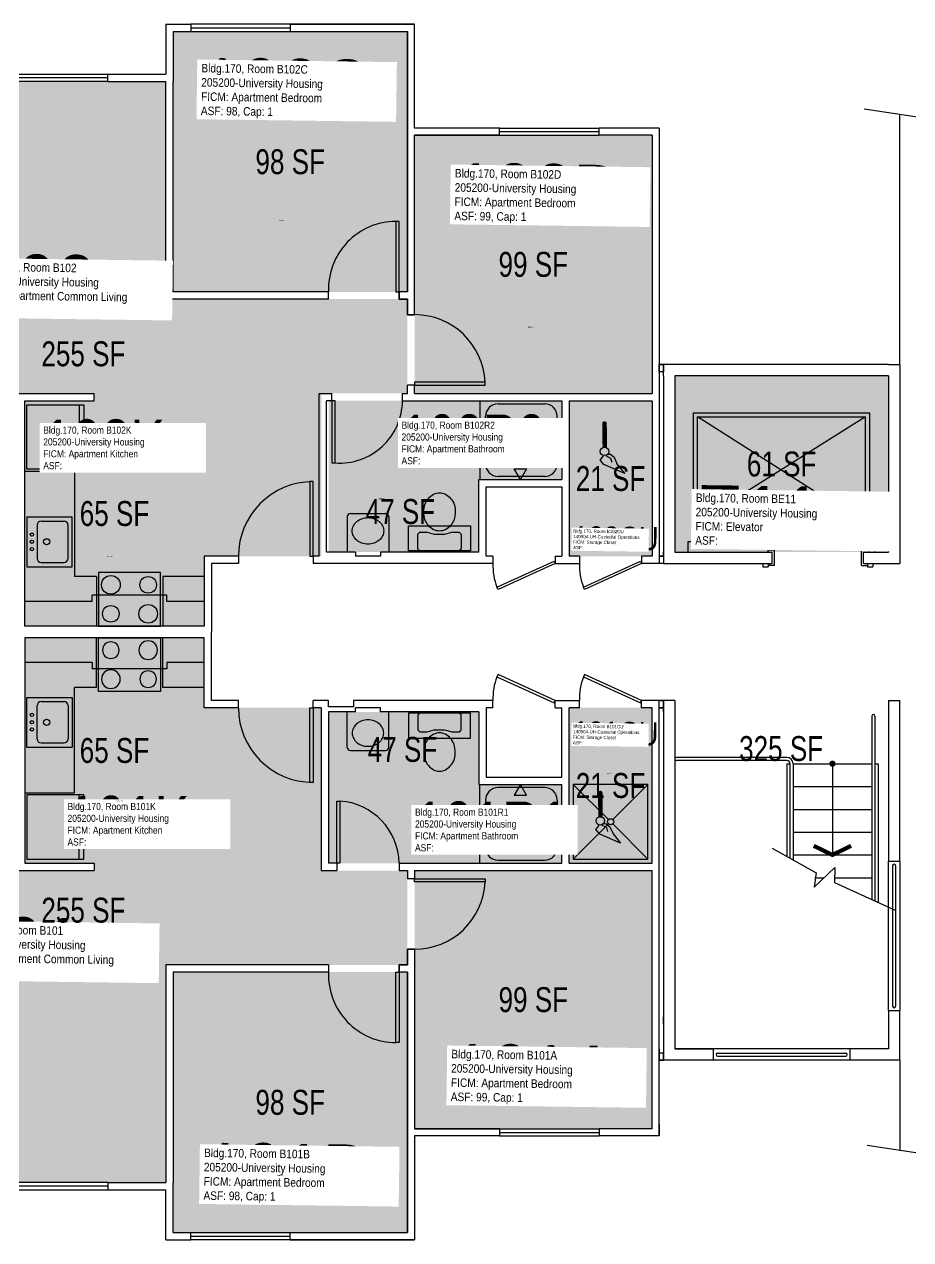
# Model space of a CAD drawing. Header units: inches. Extents: x -54 to 958, y -57 to 645.
# Drawn here: x 179 to 607, y 1 to 587 of the extents above; entities that cross this region are included whole.
import ezdxf
from ezdxf.enums import TextEntityAlignment as Align

# ---------------------------------------------------------------- set-up
doc = ezdxf.new("R2010")
doc.units = ezdxf.units.IN
doc.header["$LTSCALE"] = 10
doc.header["$MEASUREMENT"] = 0
doc.layers.get('0').update_dxf_attribs({"linetype": 'CONTINUOUS'})
for name, color, linetype in [('A-DOOR', 2, 'CONTINUOUS'), ('A-FLOR', 3, 'CONTINUOUS'), ('A-GLAZ', 1, 'CONTINUOUS'), ('A-IDEN-ICON', 4, 'CONTINUOUS'), ('A-IDEN-RNUM', 7, 'CONTINUOUS'), ('A-IDEN-SNUM', 4, 'CONTINUOUS'), ('A-IDEN-VNUM', 4, 'CONTINUOUS'), ('A-SITE', 3, 'CONTINUOUS'), ('A-WALL', 5, 'CONTINUOUS'), ('AREA-TEXT', 3, 'CONTINUOUS'), ('Rooms-Category-Color', 7, 'CONTINUOUS'), ('Rooms-College-Color', 7, 'CONTINUOUS'), ('Rooms-Department-Color', 7, 'CONTINUOUS'), ('Rooms-Division-Color', 7, 'CONTINUOUS'), ('Rooms-Information', 7, 'CONTINUOUS')]:
    doc.layers.add(name, color=color, linetype=linetype)
doc.styles.add('CP_AREA', font='arial.ttf', dxfattribs={"height": 15})
doc.styles.add('CP_ROOMSNUMBER', font='arial.ttf', dxfattribs={"height": 1})
doc.styles.add('CP_ROOMVNUMBER', font='arial.ttf', dxfattribs={"width": 0.85, "height": 0.075})

# ---------------------------------------------------------------- blocks, each defined once
blk = doc.blocks.new('U-C$0$RANGE')
at = {"color": 0}
for p, q in [((0, 15), (0, -15)), ((26, 15), (0, 15)), ((26, -15), (26, 15)), ((0, -15), (26, -15))]:
    blk.add_line(p, q, dxfattribs=at)
for centre, radius in [((6, 9), 4), ((20, 9), 4.5), ((6, -9), 4.5), ((20, -9), 4)]:
    blk.add_circle(centre, radius, dxfattribs=at)
blk = doc.blocks.new('U-C-FIRE$0$RANGE')
at = {"color": 0}
for p, q in [((0, 15), (0, -15)), ((26, 15), (0, 15)), ((26, -15), (26, 15)), ((0, -15), (26, -15))]:
    blk.add_line(p, q, dxfattribs=at)
for centre, radius in [((6, 9), 4), ((20, 9), 4.5), ((6, -9), 4.5), ((20, -9), 4)]:
    blk.add_circle(centre, radius, dxfattribs=at)
blk = doc.blocks.new('CPCUST')
at = {"color": 0, "linetype": 'ByBlock'}
for p, q in [((0.0262, -0.0408), (0.0446, -0.0406)), ((0.0297, -0.0341), (0.0376, -0.0302)), ((0.0376, -0.0302), (0.0533, -0.0324)), ((0.0446, -0.0406), (0.0543, -0.0505)), ((0.0533, -0.0324), (0.0745, -0.0479)), ((0.0171, -0.0639), (0.02, -0.0466)), ((0.0358, -0.0705), (0.0171, -0.0639)), ((0.1117, -0.0625), (0.0358, -0.0705)), ((0.0745, -0.0479), (0.1117, -0.0625))]:
    blk.add_line(p, q, dxfattribs=at)
at = {"color": 0, "linetype": 'ByBlock', "const_width": 0.0075}
blk.add_lwpolyline([(-0.0332, 0.0481, 1), (-0.0268, 0.0519, 1)], format="xyb", close=True, dxfattribs=at)
at = {"color": 0, "linetype": 'ByBlock', "const_width": 0.015}
blk.add_lwpolyline([(-0.03, 0.05), (0.01, -0.0193)], dxfattribs=at)
at = {"color": 0, "linetype": 'ByBlock'}
blk.add_circle((0.0158, -0.0313), 0.0141, dxfattribs=at)

msp = doc.modelspace()

# ---------------------------------------------------------------- hatches: boundary and pattern name
at = {"layer": 'Rooms-Category-Color', "true_color": 0x728ef3}
for points in [[(364.21, 458.24), (364.21, 583.74), (251.21, 583.74), (251.21, 458.24)], [(360.21, 409.24), (364.21, 409.24), (364.21, 413.24), (364.21, 454.74), (247.71, 454.74), (247.71, 559.74), (119.71, 559.74), (119.71, 454.74), (51.71, 454.74), (51.71, 409.24), (55.71, 409.24), (89.71, 409.24), (140.96, 409.24), (140.96, 405.74), (135.71, 405.74), (135.71, 296.99), (176.21, 296.99), (176.21, 405.74), (170.96, 405.74), (170.96, 409.24), (213.2, 409.24), (213.2, 405.74), (266.21, 405.74), (266.21, 330.79), (322.71, 330.74), (322.71, 409.24)], [(482.21, 409.24), (482.21, 533.74), (367.71, 533.74), (367.69, 409.24)], [(266.21, 405.74), (179.71, 405.74), (179.71, 296.99), (266.21, 296.99)], [(330.21, 405.74), (326.21, 405.74), (326.21, 332.74), (398.71, 332.74), (398.71, 367.74), (438.71, 367.74), (438.71, 405.74), (360.21, 405.74)], [(442.21, 405.74), (482.21, 405.74), (482.21, 330.74), (442.21, 330.74)], [(360.21, 179.24), (364.21, 179.24), (364.21, 175.24), (364.21, 133.74), (247.71, 133.74), (247.71, 28.74), (119.71, 28.74), (119.71, 133.74), (51.71, 133.74), (51.71, 179.24), (55.71, 179.24), (89.71, 179.24), (140.96, 179.24), (140.96, 182.74), (135.71, 182.74), (135.71, 291.49), (176.21, 291.49), (176.21, 182.74), (170.96, 182.74), (170.96, 179.24), (213.2, 179.24), (213.2, 182.74), (266.21, 182.74), (266.21, 257.69), (322.71, 257.74), (322.71, 179.24)], [(266.21, 182.74), (179.71, 182.74), (179.71, 291.49), (266.21, 291.49)], [(330.21, 182.74), (326.21, 182.74), (326.21, 255.74), (398.71, 255.74), (398.71, 220.74), (438.71, 220.74), (438.71, 182.74), (360.21, 182.74)], [(442.21, 257.74), (482.21, 257.74), (482.21, 182.74), (442.21, 182.74)], [(482.24, 54.74), (482.24, 179.24), (367.74, 179.24), (367.71, 54.74)], [(364.21, 4.74), (364.21, 130.24), (251.21, 130.24), (251.21, 4.74)]]:
    msp.add_hatch(color=171, dxfattribs=at).paths.add_polyline_path(points)
at = {"layer": 'Rooms-Category-Color', "true_color": 0xadadad}
msp.add_hatch(color=253, dxfattribs=at).paths.add_polyline_path([(493.21, 332.74), (596.21, 332.74), (596.21, 417.74), (493.21, 417.74)])
at = {"layer": 'Rooms-College-Color', "true_color": 0xadadad}
for points in [[(364.21, 458.24), (364.21, 583.74), (251.21, 583.74), (251.21, 458.24)], [(360.21, 409.24), (364.21, 409.24), (364.21, 413.24), (364.21, 454.74), (247.71, 454.74), (247.71, 559.74), (119.71, 559.74), (119.71, 454.74), (51.71, 454.74), (51.71, 409.24), (55.71, 409.24), (89.71, 409.24), (140.96, 409.24), (140.96, 405.74), (135.71, 405.74), (135.71, 296.99), (176.21, 296.99), (176.21, 405.74), (170.96, 405.74), (170.96, 409.24), (213.2, 409.24), (213.2, 405.74), (266.21, 405.74), (266.21, 330.79), (322.71, 330.74), (322.71, 409.24)], [(482.21, 409.24), (482.21, 533.74), (367.71, 533.74), (367.69, 409.24)], [(493.21, 332.74), (596.21, 332.74), (596.21, 417.74), (493.21, 417.74)], [(266.21, 405.74), (179.71, 405.74), (179.71, 296.99), (266.21, 296.99)], [(330.21, 405.74), (326.21, 405.74), (326.21, 332.74), (398.71, 332.74), (398.71, 367.74), (438.71, 367.74), (438.71, 405.74), (360.21, 405.74)], [(442.21, 405.74), (482.21, 405.74), (482.21, 330.74), (442.21, 330.74)], [(360.21, 179.24), (364.21, 179.24), (364.21, 175.24), (364.21, 133.74), (247.71, 133.74), (247.71, 28.74), (119.71, 28.74), (119.71, 133.74), (51.71, 133.74), (51.71, 179.24), (55.71, 179.24), (89.71, 179.24), (140.96, 179.24), (140.96, 182.74), (135.71, 182.74), (135.71, 291.49), (176.21, 291.49), (176.21, 182.74), (170.96, 182.74), (170.96, 179.24), (213.2, 179.24), (213.2, 182.74), (266.21, 182.74), (266.21, 257.69), (322.71, 257.74), (322.71, 179.24)], [(266.21, 182.74), (179.71, 182.74), (179.71, 291.49), (266.21, 291.49)], [(330.21, 182.74), (326.21, 182.74), (326.21, 255.74), (398.71, 255.74), (398.71, 220.74), (438.71, 220.74), (438.71, 182.74), (360.21, 182.74)], [(442.21, 257.74), (482.21, 257.74), (482.21, 182.74), (442.21, 182.74)], [(482.24, 54.74), (482.24, 179.24), (367.74, 179.24), (367.71, 54.74)], [(364.21, 4.74), (364.21, 130.24), (251.21, 130.24), (251.21, 4.74)]]:
    msp.add_hatch(color=253, dxfattribs=at).paths.add_polyline_path(points)
at = {"layer": 'Rooms-Department-Color', "true_color": 0x604aed}
for points in [[(364.21, 458.24), (364.21, 583.74), (251.21, 583.74), (251.21, 458.24)], [(360.21, 409.24), (364.21, 409.24), (364.21, 413.24), (364.21, 454.74), (247.71, 454.74), (247.71, 559.74), (119.71, 559.74), (119.71, 454.74), (51.71, 454.74), (51.71, 409.24), (55.71, 409.24), (89.71, 409.24), (140.96, 409.24), (140.96, 405.74), (135.71, 405.74), (135.71, 296.99), (176.21, 296.99), (176.21, 405.74), (170.96, 405.74), (170.96, 409.24), (213.2, 409.24), (213.2, 405.74), (266.21, 405.74), (266.21, 330.79), (322.71, 330.74), (322.71, 409.24)], [(482.21, 409.24), (482.21, 533.74), (367.71, 533.74), (367.69, 409.24)], [(266.21, 405.74), (179.71, 405.74), (179.71, 296.99), (266.21, 296.99)], [(330.21, 405.74), (326.21, 405.74), (326.21, 332.74), (398.71, 332.74), (398.71, 367.74), (438.71, 367.74), (438.71, 405.74), (360.21, 405.74)], [(442.21, 405.74), (482.21, 405.74), (482.21, 330.74), (442.21, 330.74)], [(360.21, 179.24), (364.21, 179.24), (364.21, 175.24), (364.21, 133.74), (247.71, 133.74), (247.71, 28.74), (119.71, 28.74), (119.71, 133.74), (51.71, 133.74), (51.71, 179.24), (55.71, 179.24), (89.71, 179.24), (140.96, 179.24), (140.96, 182.74), (135.71, 182.74), (135.71, 291.49), (176.21, 291.49), (176.21, 182.74), (170.96, 182.74), (170.96, 179.24), (213.2, 179.24), (213.2, 182.74), (266.21, 182.74), (266.21, 257.69), (322.71, 257.74), (322.71, 179.24)], [(266.21, 182.74), (179.71, 182.74), (179.71, 291.49), (266.21, 291.49)], [(330.21, 182.74), (326.21, 182.74), (326.21, 255.74), (398.71, 255.74), (398.71, 220.74), (438.71, 220.74), (438.71, 182.74), (360.21, 182.74)], [(442.21, 257.74), (482.21, 257.74), (482.21, 182.74), (442.21, 182.74)], [(482.24, 54.74), (482.24, 179.24), (367.74, 179.24), (367.71, 54.74)], [(364.21, 4.74), (364.21, 130.24), (251.21, 130.24), (251.21, 4.74)]]:
    msp.add_hatch(color=173, dxfattribs=at).paths.add_polyline_path(points)
at = {"layer": 'Rooms-Department-Color', "true_color": 0xacacac}
msp.add_hatch(color=253, dxfattribs=at).paths.add_polyline_path([(493.21, 332.74), (596.21, 332.74), (596.21, 417.74), (493.21, 417.74)])
at = {"layer": 'Rooms-Division-Color', "true_color": 0x604aed}
for points in [[(364.21, 458.24), (364.21, 583.74), (251.21, 583.74), (251.21, 458.24)], [(360.21, 409.24), (364.21, 409.24), (364.21, 413.24), (364.21, 454.74), (247.71, 454.74), (247.71, 559.74), (119.71, 559.74), (119.71, 454.74), (51.71, 454.74), (51.71, 409.24), (55.71, 409.24), (89.71, 409.24), (140.96, 409.24), (140.96, 405.74), (135.71, 405.74), (135.71, 296.99), (176.21, 296.99), (176.21, 405.74), (170.96, 405.74), (170.96, 409.24), (213.2, 409.24), (213.2, 405.74), (266.21, 405.74), (266.21, 330.79), (322.71, 330.74), (322.71, 409.24)], [(482.21, 409.24), (482.21, 533.74), (367.71, 533.74), (367.69, 409.24)], [(266.21, 405.74), (179.71, 405.74), (179.71, 296.99), (266.21, 296.99)], [(330.21, 405.74), (326.21, 405.74), (326.21, 332.74), (398.71, 332.74), (398.71, 367.74), (438.71, 367.74), (438.71, 405.74), (360.21, 405.74)], [(442.21, 405.74), (482.21, 405.74), (482.21, 330.74), (442.21, 330.74)], [(360.21, 179.24), (364.21, 179.24), (364.21, 175.24), (364.21, 133.74), (247.71, 133.74), (247.71, 28.74), (119.71, 28.74), (119.71, 133.74), (51.71, 133.74), (51.71, 179.24), (55.71, 179.24), (89.71, 179.24), (140.96, 179.24), (140.96, 182.74), (135.71, 182.74), (135.71, 291.49), (176.21, 291.49), (176.21, 182.74), (170.96, 182.74), (170.96, 179.24), (213.2, 179.24), (213.2, 182.74), (266.21, 182.74), (266.21, 257.69), (322.71, 257.74), (322.71, 179.24)], [(266.21, 182.74), (179.71, 182.74), (179.71, 291.49), (266.21, 291.49)], [(330.21, 182.74), (326.21, 182.74), (326.21, 255.74), (398.71, 255.74), (398.71, 220.74), (438.71, 220.74), (438.71, 182.74), (360.21, 182.74)], [(442.21, 257.74), (482.21, 257.74), (482.21, 182.74), (442.21, 182.74)], [(482.24, 54.74), (482.24, 179.24), (367.74, 179.24), (367.71, 54.74)], [(364.21, 4.74), (364.21, 130.24), (251.21, 130.24), (251.21, 4.74)]]:
    msp.add_hatch(color=173, dxfattribs=at).paths.add_polyline_path(points)
at = {"layer": 'Rooms-Division-Color', "true_color": 0xadadad}
msp.add_hatch(color=253, dxfattribs=at).paths.add_polyline_path([(493.21, 332.74), (596.21, 332.74), (596.21, 417.74), (493.21, 417.74)])

# ---------------------------------------------------------------- linework, layer by layer
for p, q in [((399.09, 405.74), (399.09, 367.74)), ((180.7, 403.74), (208.2, 403.74)), ((180.7, 372.74), (180.7, 403.74)), ((205.95, 403.74), (205.95, 372.74)), ((208.2, 403.74), (208.2, 372.74)), ((407.96, 404.24), (430.46, 404.24)), ((401.96, 375.24), (401.96, 398.24)), ((436.46, 375.24), (436.46, 398.24)), ((179.71, 371.74), (203.71, 371.74)), ((208.2, 372.74), (180.7, 372.74)), ((203.71, 371.74), (203.71, 320.99)), ((430.46, 369.24), (407.96, 369.24)), ((415.71, 372.94), (421.71, 372.94)), ((418.71, 367.74), (415.71, 372.94)), ((421.71, 372.94), (418.71, 367.74)), ((180.62, 349.74), (180.62, 325.74)), ((180.62, 349.74), (202.62, 349.74)), ((185.62, 345.74), (185.62, 329.74)), ((187.62, 347.74), (198.62, 347.74)), ((200.62, 329.74), (200.62, 345.74)), ((202.62, 325.74), (202.62, 349.74)), ((335.21, 349.87), (335.21, 332.74)), ((336.71, 351.37), (353.71, 351.37)), ((355.21, 349.87), (355.21, 332.74)), ((369.21, 341.37), (370.09, 342.24)), ((369.21, 334.37), (369.21, 341.37)), ((370.39, 342.37), (373.71, 342.37)), ((373.71, 342.37), (377.16, 341.38)), ((377.27, 341.37), (382.15, 341.37)), ((382.27, 341.38), (385.71, 342.37)), ((385.71, 342.37), (389.21, 342.37)), ((389.21, 342.37), (390.09, 341.49)), ((390.21, 341.19), (390.21, 334.54)), ((370.21, 333.37), (369.21, 334.37)), ((390.09, 334.24), (389.21, 333.37)), ((389.21, 333.37), (370.21, 333.37)), ((180.62, 325.74), (202.62, 325.74)), ((187.62, 327.74), (198.62, 327.74)), ((214.21, 320.99), (203.71, 320.99)), ((214.21, 320.99), (214.21, 296.99)), ((266.21, 320.99), (246.21, 320.99)), ((246.21, 320.99), (246.21, 296.99)), ((248.21, 311.99), (212.21, 311.99)), ((212.21, 308.99), (212.21, 311.99)), ((248.21, 308.99), (248.21, 311.99)), ((212.21, 308.99), (179.71, 308.99)), ((266.21, 308.99), (248.21, 308.99)), ((214.21, 267.49), (214.21, 291.49)), ((246.21, 267.49), (246.21, 291.49)), ((212.21, 279.49), (179.71, 279.49)), ((212.21, 279.49), (212.21, 276.49)), ((248.21, 276.49), (212.21, 276.49)), ((266.21, 279.49), (248.21, 279.49)), ((248.21, 279.49), (248.21, 276.49)), ((203.71, 216.74), (203.71, 267.49)), ((214.21, 267.49), (203.71, 267.49)), ((266.21, 267.49), (246.21, 267.49)), ((180.62, 238.74), (180.62, 262.74)), ((180.62, 262.74), (202.62, 262.74)), ((185.62, 242.74), (185.62, 258.74)), ((187.62, 260.74), (198.62, 260.74)), ((200.62, 258.74), (200.62, 242.74)), ((202.62, 262.74), (202.62, 238.74)), ((335.21, 238.62), (335.21, 255.74)), ((355.21, 238.62), (355.21, 255.74)), ((370.21, 255.12), (369.21, 254.12)), ((369.21, 254.12), (369.21, 247.12)), ((389.21, 255.12), (370.21, 255.12)), ((390.09, 254.24), (389.21, 255.12)), ((390.21, 247.29), (390.21, 253.94)), ((369.21, 247.12), (370.09, 246.24)), ((373.71, 246.12), (377.16, 247.1)), ((377.27, 247.12), (382.15, 247.12)), ((382.27, 247.1), (385.71, 246.12)), ((389.21, 246.12), (390.09, 246.99)), ((187.62, 240.74), (198.62, 240.74)), ((370.39, 246.12), (373.71, 246.12)), ((385.71, 246.12), (389.21, 246.12)), ((180.62, 238.74), (202.62, 238.74)), ((336.71, 237.12), (353.71, 237.12)), ((399.09, 182.74), (399.09, 220.74)), ((430.46, 219.24), (407.96, 219.24)), ((418.71, 220.74), (415.71, 215.55)), ((421.71, 215.55), (418.71, 220.74)), ((461.15, 203.8), (444.21, 220.74)), ((463.27, 203.8), (480.21, 220.74)), ((179.71, 216.74), (203.71, 216.74)), ((180.7, 215.74), (180.7, 184.74)), ((208.2, 215.74), (180.7, 215.74)), ((205.95, 184.74), (205.95, 215.74)), ((208.2, 184.74), (208.2, 215.74)), ((401.96, 213.24), (401.96, 190.24)), ((415.71, 215.55), (421.71, 215.55)), ((436.46, 213.24), (436.46, 190.24)), ((444.21, 184.74), (461.15, 201.68)), ((480.21, 184.74), (463.27, 201.68)), ((180.7, 184.74), (208.2, 184.74)), ((407.96, 184.24), (430.46, 184.24))]:
    msp.add_line(p, q)
for points in [[(379.71, 361.37, -0.117036), (382.54, 360.69, -0.104338), (385.09, 358.66, -0.09029), (386.88, 355.46, -0.09898), (387.32, 352.13, -0.08237), (386.72, 348.52, -0.09029), (385.09, 345.6, -0.104338), (382.54, 343.57, -0.117036), (379.71, 342.9, -0.117036), (376.88, 343.57, -0.104338), (374.33, 345.6, -0.09029), (372.71, 348.52, -0.08237), (372.11, 352.13, -0.08237), (372.71, 355.74, -0.09029), (374.33, 358.66, -0.104338), (376.88, 360.69, -0.117036)], [(345.21, 336.57, -0.084101), (342.25, 337.07, -0.091322), (339.84, 338.44, -0.103814), (338.17, 340.57, -0.114782), (337.61, 342.97, -0.114782), (338.17, 345.36, -0.103814), (339.84, 347.49, -0.091322), (342.25, 348.86, -0.084101), (345.21, 349.37, -0.084101), (348.18, 348.86, -0.091322), (350.59, 347.49, -0.103814), (352.26, 345.36, -0.114782), (352.81, 342.97, -0.114782), (352.26, 340.57, -0.103814), (350.59, 338.44, -0.091322), (348.18, 337.07, -0.084101)], [(345.21, 251.92, 0.084101), (342.25, 251.41, 0.091322), (339.84, 250.04, 0.103814), (338.17, 247.91, 0.114782), (337.61, 245.52, 0.114782), (338.17, 243.12, 0.103814), (339.84, 240.99, 0.091322), (342.25, 239.62, 0.084101), (345.21, 239.12, 0.084101), (348.18, 239.62, 0.091322), (350.59, 240.99, 0.103814), (352.26, 243.12, 0.114782), (352.81, 245.52, 0.114782), (352.26, 247.91, 0.103814), (350.59, 250.04, 0.091322), (348.18, 251.41, 0.084101)], [(379.71, 227.12, 0.117036), (382.54, 227.79, 0.104338), (385.09, 229.82, 0.09029), (386.88, 233.03, 0.09898), (387.32, 236.35, 0.08237), (386.72, 239.96, 0.09029), (385.09, 242.88, 0.104338), (382.54, 244.91, 0.117036), (379.71, 245.59, 0.117036), (376.88, 244.91, 0.104338), (374.33, 242.88, 0.09029), (372.71, 239.96, 0.08237), (372.11, 236.35, 0.08237), (372.71, 232.74, 0.09029), (374.33, 229.82, 0.104338), (376.88, 227.79, 0.117036)]]:
    msp.add_lwpolyline(points, format="xyb", close=True)
for points in [[(394.71, 345.37), (394.71, 333.37), (364.71, 333.37), (364.71, 345.37)], [(394.71, 243.12), (394.71, 255.12), (364.71, 255.12), (364.71, 243.12)], [(480.21, 220.74), (444.21, 220.74), (444.21, 184.74), (480.21, 184.74)]]:
    msp.add_lwpolyline(points, close=True)
for centre, radius in [((183.12, 341.24), 0.791), ((183.12, 337.74), 0.791), ((183.12, 334.24), 0.791), ((190.24, 337.74), 1.5), ((183.12, 254.24), 0.791), ((190.24, 250.74), 1.5), ((183.12, 250.74), 0.791), ((183.12, 247.24), 0.791), ((462.21, 202.74), 1.5)]:
    msp.add_circle(centre, radius)
for centre, radius, start, end in [((407.96, 398.24), 6, 90, 180), ((430.46, 398.24), 6, 0, 90), ((407.96, 375.24), 6, 180, 270), ((430.46, 375.24), 6, 270, 0), ((187.62, 345.74), 2, 90, 180), ((198.62, 345.74), 2, 0, 90), ((336.71, 349.87), 1.5, 90, 180), ((353.71, 349.87), 1.5, 0, 90), ((370.39, 341.95), 0.418, 90, 135), ((377.27, 341.79), 0.418, 254.0546, 270), ((379.65, 341.79), 0.418, 270, 285.9454), ((389.79, 341.19), 0.418, 0, 45), ((389.79, 334.54), 0.418, 315, 0), ((187.62, 329.74), 2, 180, 270), ((198.62, 329.74), 2, 270, 0), ((187.62, 258.74), 2, 90, 180), ((198.62, 258.74), 2, 0, 90), ((389.79, 253.94), 0.418, 0, 45), ((370.39, 246.54), 0.418, 225, 270), ((377.27, 246.7), 0.418, 90, 105.9454), ((389.79, 247.29), 0.418, 315, 0), ((187.62, 242.74), 2, 180, 270), ((198.62, 242.74), 2, 270, 0), ((336.71, 238.62), 1.5, 180, 270), ((353.71, 238.62), 1.5, 270, 0), ((407.96, 213.24), 6, 90, 180), ((430.46, 213.24), 6, 0, 90), ((407.96, 190.24), 6, 180, 270), ((430.46, 190.24), 6, 270, 0)]:
    msp.add_arc(centre, radius, start, end)
at = {"layer": 'A-DOOR'}
for points in [[(358.71, 458.24), (360.21, 458.24), (360.2, 492.24), (358.7, 492.24)], [(367.69, 414.74), (367.69, 413.24), (401.69, 413.24), (401.69, 414.74)], [(329.34, 405.74), (327.84, 405.74), (327.84, 375.74), (329.34, 375.74)], [(317.21, 330.74), (318.71, 330.74), (318.71, 366.74), (317.21, 366.74)], [(434.94, 328.39), (435.46, 327.24), (407.93, 314.71), (407.41, 315.86)], [(476.69, 328.39), (477.21, 327.24), (449.68, 314.71), (449.16, 315.86)], [(434.94, 260.09), (435.46, 261.24), (407.93, 273.77), (407.41, 272.63)], [(476.69, 260.09), (477.21, 261.24), (449.68, 273.77), (449.16, 272.63)], [(317.21, 257.74), (318.71, 257.74), (318.71, 221.74), (317.21, 221.74)], [(331.71, 182.74), (330.21, 182.74), (330.21, 212.74), (331.71, 212.74)], [(367.69, 173.74), (367.69, 175.24), (401.69, 175.24), (401.69, 173.74)], [(358.71, 130.24), (360.21, 130.24), (360.2, 96.24), (358.7, 96.24)]]:
    msp.add_lwpolyline(points, close=True, dxfattribs=at)
for centre, radius, start, end in [((358.92, 459.5), 32.74, 90.37417, 182.21016), ((367.67, 413.19), 34.06, 2.61809, 89.92489), ((331.47, 406.03), 30.37, 265.97009, 359.44869), ((318.71, 330.74), 36, 90, 180), ((434.54, 326.35), 29.09, 178.24789, 201.14924), ((476.29, 326.35), 29.09, 178.24789, 201.14924), ((434.54, 262.13), 29.09, 158.85076, 181.75211), ((476.29, 262.13), 29.09, 158.85076, 181.75211), ((318.71, 257.74), 36, 180, 270), ((329.62, 182.22), 30.6, 0.98161, 86.08079), ((367.67, 175.3), 34.06, 270.07511, 357.38191), ((358.92, 128.98), 32.74, 177.78984, 269.62583)]:
    msp.add_arc(centre, radius, start, end, dxfattribs=at)
at = {"layer": 'A-FLOR'}
for p, q in [((502.21, 338.99), (502.21, 399.99)), ((502.21, 399.99), (587.21, 399.99)), ((587.21, 338.99), (587.21, 399.99)), ((504.21, 346.99), (504.21, 397.99)), ((585.21, 397.99), (504.21, 346.99)), ((584.21, 346.99), (504.21, 397.99)), ((504.21, 397.99), (585.21, 397.99)), ((585.21, 346.99), (585.21, 397.99)), ((504.21, 346.99), (541.21, 346.99)), ((541.21, 346.99), (541.21, 341.99)), ((584.21, 342.49), (584.21, 346.99)), ((584.21, 346.99), (585.21, 346.99)), ((539.21, 340.49), (539.21, 341.99)), ((584.21, 341.99), (539.21, 341.99)), ((584.21, 340.49), (539.21, 340.49)), ((584.21, 345.49), (585.21, 345.49)), ((584.21, 343.99), (585.21, 343.99)), ((584.21, 342.49), (585.21, 342.49)), ((584.21, 340.49), (584.21, 341.99)), ((585.21, 343.99), (585.21, 345.49)), ((585.21, 338.99), (585.21, 342.49)), ((589.46, 337.74), (499.46, 337.74)), ((499.46, 337.74), (499.46, 332.74)), ((502.21, 338.99), (587.21, 338.99)), ((584.21, 336.24), (539.21, 336.24)), ((539.21, 334.74), (539.21, 336.24)), ((584.21, 334.74), (539.21, 334.74)), ((584.21, 334.74), (584.21, 336.24)), ((585.21, 336.24), (586.71, 336.24)), ((585.21, 333.74), (585.21, 336.24)), ((586.71, 332.74), (586.71, 336.24)), ((589.46, 337.74), (589.46, 332.74)), ((538.21, 332.74), (538.21, 333.74)), ((541.21, 333.74), (538.21, 333.74)), ((541.21, 326.24), (541.21, 333.74)), ((583.21, 333.74), (585.21, 333.74)), ((583.21, 326.24), (583.21, 333.74)), ((585.46, 333.74), (586.46, 333.74)), ((535.72, 327.24), (535.72, 325.74)), ((535.72, 325.74), (538.22, 325.74)), ((538.22, 327.24), (538.22, 326.24)), ((538.22, 327.24), (538.22, 325.74)), ((541.21, 326.24), (538.22, 326.24)), ((583.21, 326.24), (586.2, 326.24)), ((586.2, 327.24), (586.2, 325.74)), ((586.2, 325.74), (588.7, 325.74)), ((588.7, 327.24), (588.7, 325.74)), ((588.21, 253.74), (588.21, 165.13)), ((589.71, 253.74), (589.71, 164.45)), ((547.21, 233.74), (493.96, 233.74)), ((547.21, 232.24), (493.96, 232.24)), ((547.21, 230.74), (548.71, 230.74)), ((547.21, 230.74), (547.21, 185.98)), ((548.71, 230.74), (548.71, 185.13)), ((550.21, 230.74), (550.21, 184.28)), ((550.21, 230.74), (588.21, 230.74)), ((569.21, 230.74), (569.21, 186.74)), ((589.71, 230.74), (591.21, 230.74)), ((591.21, 230.74), (591.21, 163.77)), ((550.21, 219.74), (588.21, 219.74)), ((550.21, 208.74), (588.21, 208.74)), ((550.21, 197.74), (588.21, 197.74)), ((550.21, 186.74), (588.21, 186.74)), ((598.21, 181.63), (598.21, 113.85)), ((599.71, 181.63), (599.71, 113.85)), ((560.77, 175.74), (564.97, 175.74)), ((569.98, 175.74), (588.21, 175.74)), ((513.82, 91.24), (575.6, 91.24)), ((513.82, 89.74), (575.6, 89.74))]:
    msp.add_line(p, q, dxfattribs=at)
at = {"layer": 'A-FLOR', "const_width": 1.5}
msp.add_lwpolyline([(569.21, 231.49, -1), (569.21, 229.99, -1)], format="xyb", close=True, dxfattribs=at)
at = {"layer": 'A-FLOR'}
msp.add_lwpolyline([(540.2, 190.09), (561.31, 178.13), (560.48, 171.28), (570.43, 180.66), (570.14, 173.43), (599.45, 160.15)], dxfattribs=at)
at = {"layer": 'A-FLOR', "const_width": 2}
msp.add_lwpolyline([(560.21, 191.14), (569.21, 186.74), (578.21, 191.14)], dxfattribs=at)
at = {"layer": 'A-FLOR'}
for centre, radius, start, end in [((588.96, 253.74), 0.75, 0, 180), ((493.96, 232.99), 0.75, 90, 270), ((547.21, 230.74), 3, 0, 90), ((547.21, 230.74), 1.5, 0, 90), ((598.96, 181.63), 0.75, 0, 180), ((598.96, 113.85), 0.75, 180, 0), ((513.82, 90.49), 0.75, 90, 270), ((575.6, 90.49), 0.75, 270, 90)]:
    msp.add_arc(centre, radius, start, end, dxfattribs=at)
at = {"layer": 'A-GLAZ'}
for p, q in [((307.71, 587.24), (259.71, 587.24)), ((259.71, 585.49), (307.71, 585.49)), ((259.71, 583.74), (307.71, 583.74)), ((147.71, 563.24), (219.71, 563.24)), ((219.71, 561.49), (147.71, 561.49)), ((219.71, 559.74), (147.71, 559.74)), ((408.71, 537.24), (456.71, 537.24)), ((408.71, 535.49), (456.71, 535.49)), ((408.71, 533.74), (456.71, 533.74)), ((408.71, 54.74), (456.71, 54.74)), ((408.71, 52.99), (456.71, 52.99)), ((408.71, 51.24), (456.71, 51.24)), ((219.71, 28.74), (147.71, 28.74)), ((219.71, 26.99), (147.71, 26.99)), ((147.71, 25.24), (219.71, 25.24)), ((259.71, 4.74), (307.71, 4.74)), ((259.71, 2.99), (307.71, 2.99)), ((307.71, 1.24), (259.71, 1.24))]:
    msp.add_line(p, q, dxfattribs=at)
at = {"layer": 'A-SITE', "extrusion": (-0.000486528, -0.002907, 0.999996)}
msp.add_line((601.71, 423.24), (601.71, 543.78), dxfattribs=at)
at = {"layer": 'A-SITE', "extrusion": (0.000486528, 0.002907, 0.999996)}
msp.add_line((601.71, 87.74), (601.71, 44.38), dxfattribs=at)
at = {"layer": 'A-SITE'}
for points in [[(731.42, 524.24), (661.2, 534.81, -2.83736), (658.71, 535.19, 2.83736), (656.22, 535.56), (584.49, 546.37)], [(586.01, 46.75), (656.22, 36.17, -2.83736), (658.71, 35.79, 2.83736), (661.2, 35.42), (732.94, 24.61)]]:
    msp.add_lwpolyline(points, format="xyb", dxfattribs=at)
at = {"layer": 'A-WALL'}
for p, q in [((247.71, 587.24), (259.71, 587.24)), ((247.71, 587.24), (247.71, 563.24)), ((259.71, 587.24), (259.71, 583.74)), ((307.71, 587.24), (367.71, 587.24)), ((307.71, 587.24), (307.71, 583.74)), ((367.71, 537.24), (367.71, 587.24)), ((251.21, 583.74), (259.71, 583.74)), ((251.21, 583.74), (251.21, 559.74)), ((307.71, 583.74), (364.21, 583.74)), ((364.21, 537.24), (364.21, 583.74)), ((219.71, 563.24), (247.71, 563.24)), ((219.71, 559.74), (219.71, 563.24)), ((219.71, 559.74), (247.71, 559.74)), ((247.71, 454.74), (247.71, 559.74)), ((251.21, 458.24), (251.21, 559.74)), ((364.21, 458.24), (364.21, 537.24)), ((408.71, 537.24), (367.71, 537.24)), ((408.71, 533.74), (367.71, 533.74)), ((367.71, 447.24), (367.71, 533.74)), ((408.71, 533.74), (408.71, 537.24)), ((485.71, 537.24), (456.71, 537.24)), ((456.71, 533.74), (456.71, 537.24)), ((482.21, 533.74), (456.71, 533.74)), ((482.21, 533.74), (482.21, 409.24)), ((485.71, 537.24), (485.71, 531.74)), ((485.71, 537.24), (485.71, 327.24)), ((485.71, 500.74), (485.71, 495.24)), ((326.21, 458.24), (251.21, 458.24)), ((326.21, 454.74), (326.21, 458.24)), ((364.21, 458.24), (360.21, 458.24)), ((360.21, 454.74), (360.21, 458.24)), ((326.21, 454.74), (247.71, 454.74)), ((364.21, 454.74), (360.21, 454.74)), ((364.21, 447.24), (364.21, 454.74)), ((367.71, 447.24), (364.21, 447.24)), ((487.71, 423.24), (485.71, 423.24)), ((485.71, 419.74), (485.71, 423.24)), ((485.71, 423.24), (487.71, 423.24)), ((596.21, 423.24), (487.71, 423.24)), ((487.71, 417.74), (487.71, 423.24)), ((487.71, 423.24), (487.71, 419.74)), ((596.21, 423.24), (601.71, 423.24)), ((596.21, 423.24), (601.71, 423.24)), ((601.71, 423.24), (601.71, 327.24)), ((487.71, 419.74), (485.71, 419.74)), ((485.71, 419.74), (485.71, 417.74)), ((487.71, 419.74), (485.71, 419.74)), ((487.71, 417.74), (487.71, 332.74)), ((596.21, 417.74), (493.21, 417.74)), ((493.21, 417.74), (493.21, 332.74)), ((596.21, 417.74), (596.21, 332.74)), ((364.21, 409.24), (364.21, 413.24)), ((367.69, 413.24), (364.21, 413.24)), ((367.69, 409.24), (367.69, 413.24)), ((170.96, 409.24), (213.2, 409.24)), ((179.71, 296.99), (179.71, 405.74)), ((179.71, 405.74), (213.2, 405.74)), ((213.2, 405.74), (213.2, 409.24)), ((321.71, 330.74), (321.71, 409.24)), ((321.71, 409.24), (327.84, 409.24)), ((325.21, 332.74), (325.21, 405.74)), ((327.84, 405.74), (325.21, 405.74)), ((327.84, 405.74), (327.84, 409.24)), ((361.84, 409.24), (364.21, 409.24)), ((361.84, 405.74), (361.84, 409.24)), ((361.84, 405.74), (438.71, 405.74)), ((367.69, 409.24), (482.21, 409.24)), ((438.71, 405.74), (438.71, 367.74)), ((442.21, 405.74), (482.21, 405.74)), ((442.21, 405.74), (442.21, 330.74)), ((482.21, 405.74), (482.21, 330.74)), ((398.71, 332.74), (398.71, 367.74)), ((398.71, 367.74), (438.71, 367.74)), ((402.21, 330.74), (402.21, 364.24)), ((402.21, 364.24), (438.71, 364.24)), ((438.71, 364.24), (438.71, 330.74)), ((266.21, 330.74), (266.21, 296.99)), ((282.71, 330.74), (266.21, 330.74)), ((321.71, 330.74), (318.71, 330.74)), ((339.21, 332.74), (325.21, 332.74)), ((339.21, 332.74), (339.21, 330.74)), ((351.21, 330.74), (339.21, 330.74)), ((398.71, 332.74), (351.21, 332.74)), ((351.21, 332.74), (351.21, 330.74)), ((405.46, 330.74), (402.21, 330.74)), ((405.46, 330.74), (405.46, 327.24)), ((435.46, 330.74), (438.71, 330.74)), ((435.46, 330.74), (435.46, 327.24)), ((482.21, 330.74), (477.21, 330.74)), ((477.21, 330.74), (477.21, 327.24)), ((485.71, 332.74), (485.71, 330.74)), ((487.71, 330.74), (485.71, 330.74)), ((485.71, 330.74), (487.71, 330.74)), ((487.71, 332.74), (487.71, 327.24)), ((487.71, 330.74), (487.71, 332.74)), ((493.21, 332.74), (540.21, 332.74)), ((540.21, 327.24), (540.21, 332.74)), ((584.21, 332.74), (596.21, 332.74)), ((584.21, 327.24), (584.21, 332.74)), ((269.71, 327.24), (269.71, 294.24)), ((282.71, 327.24), (269.71, 327.24)), ((405.46, 327.24), (318.71, 327.24)), ((435.46, 327.24), (447.21, 327.24)), ((485.71, 327.24), (477.21, 327.24)), ((487.71, 327.24), (485.71, 327.24)), ((487.71, 327.24), (540.21, 327.24)), ((584.21, 327.24), (601.71, 327.24)), ((266.21, 296.99), (179.71, 296.99)), ((269.71, 261.24), (269.71, 294.24)), ((179.71, 291.49), (179.71, 182.74)), ((266.21, 291.49), (179.71, 291.49)), ((266.21, 257.74), (266.21, 291.49)), ((282.71, 261.24), (269.71, 261.24)), ((326.21, 261.24), (318.71, 261.24)), ((338.21, 258.24), (326.21, 258.24)), ((405.46, 261.24), (338.21, 261.24)), ((338.21, 261.24), (338.21, 258.24)), ((405.46, 257.74), (405.46, 261.24)), ((435.46, 261.24), (447.21, 261.24)), ((435.46, 257.74), (435.46, 261.24)), ((485.71, 261.24), (477.21, 261.24)), ((477.21, 257.74), (477.21, 261.24)), ((487.71, 261.24), (485.71, 261.24)), ((485.71, 51.24), (485.71, 261.24)), ((485.71, 257.74), (485.71, 261.24)), ((485.71, 261.24), (487.71, 261.24)), ((493.21, 261.24), (487.71, 261.24)), ((487.71, 255.74), (487.71, 261.24)), ((487.71, 261.24), (487.71, 257.74)), ((493.21, 261.24), (493.21, 93.24)), ((596.21, 261.24), (596.21, 183.74)), ((596.21, 261.24), (601.71, 261.24)), ((601.71, 183.74), (601.71, 261.24)), ((282.71, 257.74), (266.21, 257.74)), ((322.71, 257.74), (318.71, 257.74)), ((322.71, 257.74), (322.71, 179.24)), ((326.21, 255.74), (326.21, 182.74)), ((339.21, 255.74), (326.21, 255.74)), ((351.21, 257.74), (339.21, 257.74)), ((339.21, 255.74), (339.21, 257.74)), ((351.21, 255.74), (351.21, 257.74)), ((398.71, 255.74), (351.21, 255.74)), ((398.71, 255.74), (398.71, 220.74)), ((402.21, 257.74), (402.21, 224.24)), ((405.46, 257.74), (402.21, 257.74)), ((435.46, 257.74), (438.71, 257.74)), ((438.71, 224.24), (438.71, 257.74)), ((442.21, 182.74), (442.21, 257.74)), ((482.21, 257.74), (477.21, 257.74)), ((482.21, 182.74), (482.21, 257.74)), ((487.71, 257.74), (485.71, 257.74)), ((485.71, 255.74), (485.71, 257.74)), ((485.71, 257.74), (487.71, 257.74)), ((487.71, 257.74), (487.71, 108.74)), ((402.21, 224.24), (438.71, 224.24)), ((398.71, 220.74), (438.71, 220.74)), ((438.71, 182.74), (438.71, 220.74)), ((179.71, 182.74), (213.2, 182.74)), ((213.2, 182.74), (213.2, 179.24)), ((330.21, 182.74), (326.21, 182.74)), ((330.21, 182.74), (330.21, 179.24)), ((360.21, 182.74), (438.71, 182.74)), ((360.21, 182.74), (360.21, 179.24)), ((442.21, 182.74), (482.21, 182.74)), ((596.21, 183.74), (601.71, 183.74)), ((596.21, 111.74), (596.21, 183.74)), ((601.71, 183.74), (601.71, 111.74)), ((170.96, 179.24), (213.2, 179.24)), ((322.71, 179.24), (330.21, 179.24)), ((360.21, 179.24), (364.21, 179.24)), ((364.21, 179.24), (364.21, 175.24)), ((367.69, 179.24), (482.21, 179.24)), ((367.69, 179.24), (367.69, 175.24)), ((482.21, 54.74), (482.21, 179.24)), ((367.69, 175.24), (364.21, 175.24)), ((485.71, 165.24), (485.71, 170.74)), ((364.21, 141.24), (364.21, 133.74)), ((367.71, 141.24), (364.21, 141.24)), ((367.71, 141.24), (367.71, 54.74)), ((247.71, 133.74), (247.71, 28.74)), ((326.21, 133.74), (247.71, 133.74)), ((251.21, 130.24), (251.21, 28.74)), ((326.21, 130.24), (251.21, 130.24)), ((326.21, 133.74), (326.21, 130.24)), ((364.21, 133.74), (360.21, 133.74)), ((360.21, 133.74), (360.21, 130.24)), ((364.21, 130.24), (360.21, 130.24)), ((364.21, 130.24), (364.21, 51.24)), ((596.21, 111.74), (601.71, 111.74)), ((596.21, 111.74), (596.21, 93.24)), ((601.71, 87.74), (601.71, 111.74)), ((487.71, 105.24), (487.71, 108.74)), ((487.71, 108.74), (487.71, 105.24)), ((487.71, 105.24), (487.71, 91.24)), ((485.71, 93.24), (485.71, 91.24)), ((487.71, 91.24), (485.71, 91.24)), ((487.71, 91.24), (485.71, 91.24)), ((485.71, 91.24), (485.71, 87.74)), ((487.71, 93.24), (487.71, 87.74)), ((487.71, 87.74), (487.71, 91.24)), ((511.71, 93.24), (493.21, 93.24)), ((493.21, 93.24), (511.71, 93.24)), ((577.71, 93.24), (511.71, 93.24)), ((511.71, 93.24), (511.71, 87.74)), ((596.21, 93.24), (577.71, 93.24)), ((577.71, 87.74), (577.71, 93.24)), ((487.71, 87.74), (485.71, 87.74)), ((485.71, 87.74), (487.71, 87.74)), ((511.71, 87.74), (487.71, 87.74)), ((577.71, 87.74), (511.71, 87.74)), ((601.71, 87.74), (577.71, 87.74)), ((408.71, 54.74), (367.71, 54.74)), ((408.71, 54.74), (408.71, 51.24)), ((456.71, 54.74), (456.71, 51.24)), ((482.21, 54.74), (456.71, 54.74)), ((485.71, 56.74), (485.71, 51.24)), ((364.21, 51.24), (364.21, 4.74)), ((367.71, 51.24), (367.71, 1.24)), ((408.71, 51.24), (367.71, 51.24)), ((485.71, 51.24), (456.71, 51.24)), ((219.71, 28.74), (219.71, 25.24)), ((219.71, 28.74), (247.71, 28.74)), ((219.71, 25.24), (247.71, 25.24)), ((247.71, 1.24), (247.71, 25.24)), ((251.21, 4.74), (251.21, 28.74)), ((247.71, 1.24), (259.71, 1.24)), ((251.21, 4.74), (259.71, 4.74)), ((259.71, 1.24), (259.71, 4.74)), ((307.71, 1.24), (307.71, 4.74)), ((307.71, 4.74), (364.21, 4.74)), ((307.71, 1.24), (367.71, 1.24))]:
    msp.add_line(p, q, dxfattribs=at)
at = {"layer": 'A-WALL', "linetype": 'Continuous'}
for p, q in [((307.71, 587.24), (307.71, 583.74)), ((367.71, 587.24), (307.71, 587.24)), ((367.71, 537.24), (367.71, 587.24)), ((307.71, 583.74), (364.21, 583.74)), ((364.21, 583.74), (364.21, 458.24)), ((408.71, 537.24), (367.71, 537.24)), ((367.71, 447.24), (367.71, 533.74)), ((367.71, 533.74), (408.71, 533.74)), ((408.71, 533.74), (408.71, 537.24)), ((485.71, 537.24), (485.71, 533.74)), ((485.71, 533.74), (485.71, 500.74)), ((485.71, 495.24), (485.71, 423.24)), ((364.21, 458.24), (360.21, 458.24)), ((360.21, 458.24), (360.21, 454.74)), ((360.21, 454.74), (364.21, 454.74)), ((364.21, 454.74), (364.21, 447.24)), ((364.21, 447.24), (367.71, 447.24)), ((485.71, 423.24), (485.71, 417.74)), ((485.71, 417.74), (485.71, 332.74)), ((282.71, 330.74), (282.71, 327.24)), ((318.71, 330.74), (318.71, 327.24)), ((447.21, 330.74), (442.21, 330.74)), ((447.21, 330.74), (447.21, 327.24)), ((485.71, 332.74), (485.71, 327.24)), ((485.71, 332.74), (485.71, 327.24)), ((282.71, 257.74), (282.71, 261.24)), ((318.71, 257.74), (318.71, 261.24)), ((326.21, 258.24), (326.21, 261.24)), ((447.21, 257.74), (447.21, 261.24)), ((485.71, 255.74), (485.71, 261.24)), ((485.71, 255.74), (485.71, 261.24)), ((447.21, 257.74), (442.21, 257.74)), ((485.71, 170.74), (485.71, 255.74)), ((485.71, 165.24), (485.71, 170.74)), ((485.71, 93.24), (485.71, 165.24)), ((364.21, 133.74), (364.21, 141.24)), ((364.21, 141.24), (367.71, 141.24)), ((367.71, 141.24), (367.71, 54.74)), ((360.21, 130.24), (360.21, 133.74)), ((360.21, 133.74), (364.21, 133.74)), ((364.21, 130.24), (360.21, 130.24)), ((364.21, 4.74), (364.21, 130.24)), ((485.71, 54.74), (485.71, 87.74)), ((367.71, 54.74), (408.71, 54.74)), ((408.71, 54.74), (408.71, 51.24)), ((485.71, 51.24), (485.71, 54.74)), ((408.71, 51.24), (367.71, 51.24)), ((367.71, 51.24), (367.71, 1.24)), ((307.71, 1.24), (307.71, 4.74)), ((307.71, 4.74), (364.21, 4.74)), ((367.71, 1.24), (307.71, 1.24))]:
    msp.add_line(p, q, dxfattribs=at)

# ---------------------------------------------------------------- block references
at = {"xscale": 1.000000000465661, "yscale": 1.000000000465661, "zscale": 1.000000000465661, "rotation": 90}
msp.add_blockref('U-C$0$RANGE', (230.21, 296.99), dxfattribs=at)
at = {"xscale": -1.000000000465661, "yscale": 0.9999999983565341, "rotation": 90}
msp.add_blockref('U-C-FIRE$0$RANGE', (230.21, 291.49), dxfattribs=at)
at = {"layer": 'A-IDEN-ICON', "xscale": 144.0000000006691, "yscale": 144.0000000006691, "zscale": 144.0000000006691, "rotation": 330.500000000906}
for p in [(459.53, 386.36), (457.47, 208.21)]:
    msp.add_blockref('CPCUST', p, dxfattribs=at)

# ---------------------------------------------------------------- texts
at = {"layer": 'A-IDEN-RNUM', "style": 'CP_ROOMSNUMBER'}
for s, p in [('0102-C0', (302.27, 492.61)), ('0102-D0', (422.3, 441.04)), ('0E11-00', (540.85, 349.35)), ('0102-CU', (459.71, 336.27)), ('0101-CU', (460.3, 225.93)), ('0101-A0', (421.34, 81.98)), ('0101-B0', (301.48, 32.01))]:
    msp.add_text(s, height=0.36, rotation=359.24, dxfattribs=at).set_placement(p)
for s, p in [('0102-R2', (350.18, 358.27)), ('0102-K0', (218.99, 330.58)), ('0101-K0', (223.97, 212.52)), ('0101-R1', (371.15, 188.81))]:
    msp.add_text(s, height=0.36, dxfattribs=at).set_placement(p)
at = {"layer": 'A-IDEN-SNUM', "style": 'CP_ROOMSNUMBER'}
for s, p in [('1700B102C0', (302.27, 492.61)), ('1700B102D0', (422.3, 441.04)), ('1700BE1100', (540.85, 349.35)), ('1700B102CU', (459.71, 336.27)), ('1700B101CU', (460.3, 225.93)), ('1700B101A0', (421.34, 81.98)), ('1700B101B0', (301.48, 32.01))]:
    msp.add_text(s, height=0.36, rotation=359.24, dxfattribs=at).set_placement(p)
for s, p in [('1700B102R2', (350.18, 358.27)), ('1700B102K0', (218.99, 330.58)), ('1700B101K0', (223.97, 212.52)), ('1700B101R1', (371.15, 188.81))]:
    msp.add_text(s, height=0.36, dxfattribs=at).set_placement(p)
at = {"layer": 'A-IDEN-VNUM', "style": 'CP_ROOMVNUMBER', "width": 0.85}
for s, height, rotation, p in [('102C', 28.8, 359.24, (264.58, 542.26)), ('102D', 28.8, 359.24, (386.82, 491.6)), ('102', 28.8, 359.24, (156.56, 447.71)), ('E11', 28.8, 359.24, (503.04, 336.31)), ('102CU', 11.143, 359.24, (444.13, 334.18)), ('101CU', 11.143, 359.24, (444.05, 240.11)), ('101', 28.8, 359.24, (150.13, 128.18)), ('101A', 28.8, 359.24404, (385.11, 66.88)), ('101B', 28.8, 359.24, (265.84, 19.27))]:
    msp.add_text(s, height=height, rotation=rotation, dxfattribs=at).set_placement(p)
at = {"layer": 'A-IDEN-VNUM', "style": 'CP_ROOMVNUMBER'}
for s, width, p in [('102R2', 0.7, (361.39, 375.06)), ('102K', 0.75, (188.62, 372.69)), ('101K', 0.75, (200.32, 191.21)), ('101R1', 0.75, (367.91, 188.47))]:
    msp.add_text(s, height=24, dxfattribs=dict(at, width=width)).set_placement(p)
at = {"layer": 'AREA-TEXT', "style": 'CP_AREA', "width": 0.75}
for s, p in [('98 SF', (307.71, 520.99)), ('99 SF', (424.95, 471.49)), ('255 SF', (207.96, 428.37)), ('61 SF', (544.71, 375.24)), ('21 SF', (462.21, 368.24)), ('65 SF', (222.96, 351.37)), ('47 SF', (360.83, 352.32)), ('65 SF', (222.96, 237.12)), ('47 SF', (361.86, 237.62)), ('325 SF', (544.48, 238.04)), ('21 SF', (462.21, 220.24)), ('255 SF', (207.96, 160.12)), ('99 SF', (424.97, 116.99)), ('98 SF', (307.71, 67.49))]:
    msp.add_text(s, height=12, dxfattribs=at).set_placement(p, align=Align.MIDDLE_CENTER)

# ---------------------------------------------------------------- next in the draw order: texts
at = {"layer": 'Rooms-Information', "attachment_point": 7, "style": 'CP_ROOMVNUMBER', "bg_fill": 3, "box_fill_scale": 1.5, "bg_fill_color": 256, "bg_fill_true_color": 13158600, "bg_fill_transparency": 0}
for s, insert, char_height, width, rotation in [('Bldg.170, Room B102C^M^J205200-University Housing^M^JFICM: Apartment Bedroom^M^JASF: 98, Cap: 1', (264.58, 542.26), 4.1143, 92.16, 359.24), ('Bldg.170, Room B102D^M^J205200-University Housing^M^JFICM: Apartment Bedroom^M^JASF: 99, Cap: 1', (386.82, 491.6), 4.1143, 92.16, 359.24), ('Bldg.170, Room B102^M^J205200-University Housing^M^JFICM: Apartment Common Living^M^JASF: 424', (156.56, 447.71), 4.1143, 92.16, 359.24), ('Bldg.170, Room BE11^M^J205200-University Housing^M^JFICM: Elevator^M^JASF: ', (503.04, 336.31), 4.1143, 92.16, 359.24), ('Bldg.170, Room B102CU^M^J140904-UH-Custodial Operations^M^JFICM: Storage Closet^M^JASF: ', (444.13, 334.18), 1.5919, 35.6584, 359.24), ('Bldg.170, Room B101CU^M^J140904-UH-Custodial Operations^M^JFICM: Storage Closet^M^JASF: ', (444.05, 240.11), 1.5919, 35.6584, 359.24), ('Bldg.170, Room B101^M^J205200-University Housing^M^JFICM: Apartment Common Living^M^JASF: 424', (150.13, 128.18), 4.1143, 92.16, 359.24), ('Bldg.170, Room B101A^M^J205200-University Housing^M^JFICM: Apartment Bedroom^M^JASF: 99, Cap: 1', (385.11, 66.88), 4.1143, 92.16, 359.24404), ('Bldg.170, Room B101B^M^J205200-University Housing^M^JFICM: Apartment Bedroom^M^JASF: 98, Cap: 1', (265.84, 19.27), 4.1143, 92.16, 359.24)]:
    msp.add_mtext(s, dxfattribs=dict(at, insert=insert, char_height=char_height, width=width, rotation=rotation))
at = {"layer": 'Rooms-Information', "char_height": 3.4286, "width": 76.8, "attachment_point": 7, "style": 'CP_ROOMVNUMBER', "bg_fill": 3, "box_fill_scale": 1.5, "bg_fill_color": 256, "bg_fill_true_color": 13158600, "bg_fill_transparency": 0}
for s, insert in [('Bldg.170, Room B102K^M^J205200-University Housing^M^JFICM: Apartment Kitchen^M^JASF: ', (188.62, 372.69)), ('Bldg.170, Room B102R2^M^J205200-University Housing^M^JFICM: Apartment Bathroom^M^JASF: ', (361.39, 375.06)), ('Bldg.170, Room B101K^M^J205200-University Housing^M^JFICM: Apartment Kitchen^M^JASF: ', (200.32, 191.21)), ('Bldg.170, Room B101R1^M^J205200-University Housing^M^JFICM: Apartment Bathroom^M^JASF: ', (367.91, 188.47))]:
    msp.add_mtext(s, dxfattribs=dict(at, insert=insert))

doc.saveas('drawing.dxf')
